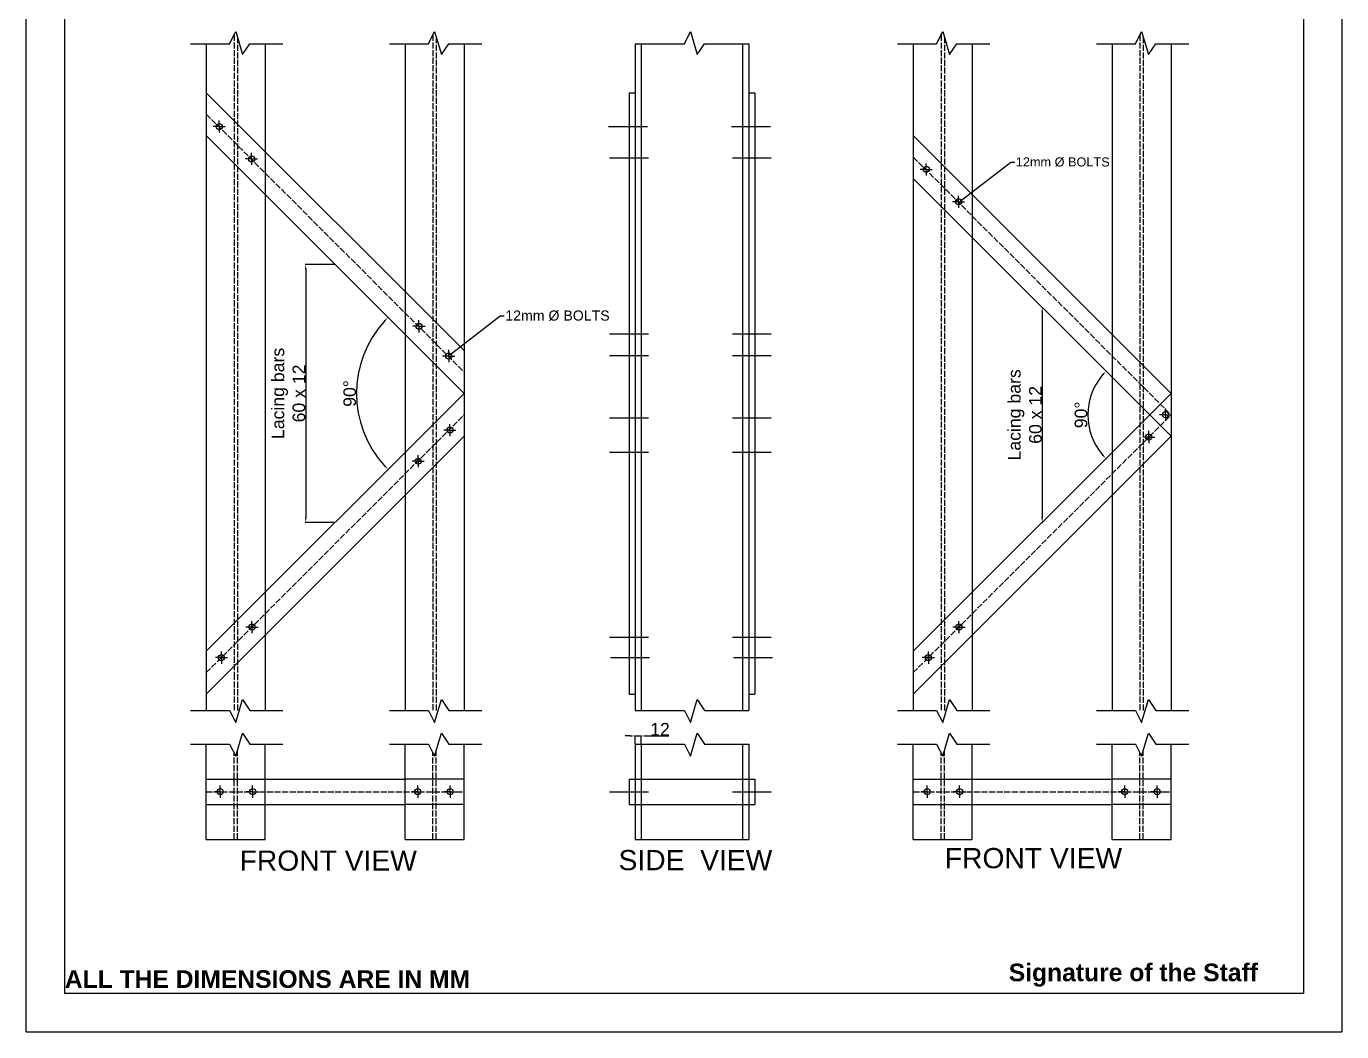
# Model space of a CAD drawing. Header units: millimetres. Extents: x 868 to 41290, y -4185 to 3706.
# Drawn here: x 4988 to 7590, y 27 to 2016 of the extents above; entities that cross this region are included whole.
import ezdxf
from ezdxf import colors
from ezdxf.entities.mleader import LeaderData, LeaderLine
from ezdxf.math import Vec2, Vec3

# ---------------------------------------------------------------- set-up
doc = ezdxf.new("R2010")
doc.units = ezdxf.units.MM
doc.linetypes.add('ACAD_ISO02W100', pattern=[15, 12, -3])
doc.styles.get("Standard").update_dxf_attribs({"font": 'arial.ttf'})
doc.dimstyles.new('ISO-25', dxfattribs={"dimtxt": 25, "dimasz": 10, "dimexe": 1.25, "dimexo": 0.625, "dimtad": 1, "dimdsep": 46, "dimtxsty": 'Standard', "dimcen": 2.5, "dimadec": 0, "dimazin": 0, "dimtfac": 1, "dimtmove": 0, "dimatfit": 3, "dimfxl": 1, "dimarcsym": 0})

# ---------------------------------------------------------------- blocks, each defined once
blk = doc.blocks.new('*D86')
at = {"color": 0, "lineweight": -2, "transparency": 16777216}
for p, q in [((5598.1, 1544.7), (5539.3, 1544.7)), ((5540.5, 1534.7), (5540.5, 1044.7)), ((5598.1, 1034.7), (5539.3, 1034.7))]:
    blk.add_line(p, q, dxfattribs=at)
for points in [[(5538.8, 1534.7), (5542.2, 1534.7), (5540.5, 1544.7)], [(5538.8, 1044.7), (5542.2, 1044.7), (5540.5, 1034.7)]]:
    blk.add_solid(points, dxfattribs=at)
at = {"layer": 'Defpoints', "color": 0, "lineweight": -2, "transparency": 16777216}
for p in [(5598.7, 1544.7), (5540.5, 1034.7), (5598.7, 1034.7)]:
    blk.add_point(p, dxfattribs=at)
at = {"color": 0, "transparency": 16777216, "insert": (5506.3, 1289.7), "char_height": 25, "attachment_point": 5, "rotation": 90}
blk.add_mtext('Lacing bars\\P60 x 12', dxfattribs=at)
blk = doc.blocks.new('*D87')
at = {"color": 0, "lineweight": -2, "transparency": 16777216}
blk.add_arc((5853.7, 1289.7), 212.7, 137.6937, 222.3063, dxfattribs=at)
for points in [[(5695.2, 1434.1), (5697.6, 1431.8), (5703.3, 1440.2)], [(5697.6, 1147.7), (5695.2, 1145.4), (5703.3, 1139.3)]]:
    blk.add_solid(points, dxfattribs=at)
at = {"layer": 'Defpoints', "color": 0, "lineweight": -2, "transparency": 16777216}
for p in [(5343.7, 1799.7), (5648.2, 1344.8), (5853.7, 1289.7), (5853.7, 1289.7), (5343.7, 779.7)]:
    blk.add_point(p, dxfattribs=at)
at = {"color": 0, "transparency": 16777216, "insert": (5627.6, 1289.7), "char_height": 25, "attachment_point": 5, "rotation": 90}
blk.add_mtext('90°', dxfattribs=at)
blk = doc.blocks.new('*D88')
at = {"color": 0, "lineweight": -2, "transparency": 16777216}
for p, q in [((6182.1, 612.1), (6172.1, 612.1)), ((6192.1, 596.7), (6192.1, 613.3)), ((6192.1, 612.1), (6204.1, 612.1)), ((6204.1, 596.7), (6204.1, 613.3)), ((6214.1, 612.1), (6258.5, 612.1))]:
    blk.add_line(p, q, dxfattribs=at)
for points in [[(6182.1, 613.7), (6182.1, 610.4), (6192.1, 612.1)], [(6214.1, 613.7), (6214.1, 610.4), (6204.1, 612.1)]]:
    blk.add_solid(points, dxfattribs=at)
at = {"layer": 'Defpoints', "color": 0, "lineweight": -2, "transparency": 16777216}
for p in [(6204.1, 612.1), (6192.1, 596.1), (6204.1, 596.1)]:
    blk.add_point(p, dxfattribs=at)
at = {"color": 0, "lineweight": -2, "transparency": 16777216, "insert": (6241.3, 625.3), "char_height": 25, "attachment_point": 5}
blk.add_mtext('12', dxfattribs=at)
blk = doc.blocks.new('*D91')
at = {"color": 0, "lineweight": -2, "transparency": 16777216}
for p, q in [((6998, 1459.9), (6998.6, 1459.9)), ((6997.4, 1449.9), (6997.4, 1044.7)), ((6998, 1034.7), (6998.6, 1034.7))]:
    blk.add_line(p, q, dxfattribs=at)
for points in [[(6995.7, 1449.9), (6999.1, 1449.9), (6997.4, 1459.9)], [(6995.7, 1044.7), (6999.1, 1044.7), (6997.4, 1034.7)]]:
    blk.add_solid(points, dxfattribs=at)
at = {"layer": 'Defpoints', "color": 0, "lineweight": -2, "transparency": 16777216}
for p in [(6997.4, 1459.9), (6997.4, 1034.7), (6997.4, 1034.7)]:
    blk.add_point(p, dxfattribs=at)
at = {"color": 0, "lineweight": -2, "transparency": 16777216, "insert": (6963.2, 1247.3), "char_height": 25, "attachment_point": 5, "rotation": 90}
blk.add_mtext('Lacing bars\\P60 x 12', dxfattribs=at)
blk = doc.blocks.new('*D93')
at = {"color": 0, "lineweight": -2, "transparency": 16777216}
blk.add_arc((7210, 1247.3), 122.2, 139.6882, 220.3118, dxfattribs=at)
for points in [[(7115.5, 1327.5), (7118, 1325.3), (7123.5, 1333.8)], [(7118, 1169.4), (7115.5, 1167.1), (7123.5, 1160.9)]]:
    blk.add_solid(points, dxfattribs=at)
at = {"layer": 'Defpoints', "color": 0, "lineweight": -2, "transparency": 16777216}
for p in [(6742.4, 1714.9), (7091.9, 1279), (7252.4, 1289.7), (7252.4, 1204.9), (6742.4, 779.7)]:
    blk.add_point(p, dxfattribs=at)
at = {"color": 0, "lineweight": -2, "transparency": 16777216, "insert": (7074.3, 1247.3), "char_height": 25, "attachment_point": 5, "rotation": 90}
blk.add_mtext('90°', dxfattribs=at)

msp = doc.modelspace()

# ---------------------------------------------------------------- linework, layer by layer
for p, q in [((7589.945, 3705.844), (7589.945, 27.031)), ((4987.64, 27.031), (4987.64, 2334.611)), ((5389.819, 1981.32), (5401.972, 2005.475)), ((5401.972, 2005.475), (5415.333, 1959.987)), ((5783.319, 1981.32), (5795.472, 2005.475)), ((5795.472, 2005.475), (5808.833, 1959.987)), ((6289.531, 1981.32), (6301.684, 2005.475)), ((6301.684, 2005.475), (6315.045, 1959.987)), ((6788.495, 1981.32), (6800.649, 2005.475)), ((6800.649, 2005.475), (6814.01, 1959.987)), ((7181.995, 1981.32), (7194.149, 2005.475)), ((7194.149, 2005.475), (7207.51, 1959.987)), ((5312.779, 1981.32), (5389.819, 1981.32)), ((5343.718, 1981.32), (5343.718, 662.675)), ((5415.333, 1959.987), (5429.819, 1981.32)), ((5429.819, 1981.32), (5495.264, 1981.32)), ((5460.218, 1981.32), (5460.218, 662.675)), ((5706.279, 1981.32), (5783.319, 1981.32)), ((5737.218, 1981.32), (5737.218, 662.675)), ((5808.833, 1959.987), (5823.319, 1981.32)), ((5823.319, 1981.32), (5888.764, 1981.32)), ((5853.718, 1981.32), (5853.718, 662.675)), ((6192.097, 1981.32), (6192.097, 662.675)), ((6192.097, 1981.32), (6289.531, 1981.32)), ((6204.097, 1981.32), (6204.097, 662.675)), ((6315.045, 1959.987), (6329.531, 1981.32)), ((6329.531, 1981.32), (6417.097, 1981.32)), ((6405.097, 662.675), (6405.097, 1981.32)), ((6417.097, 1981.32), (6417.097, 662.675)), ((6711.456, 1981.32), (6788.495, 1981.32)), ((6742.395, 1981.32), (6742.395, 662.675)), ((6814.01, 1959.987), (6828.495, 1981.32)), ((6828.495, 1981.32), (6893.941, 1981.32)), ((6858.895, 1981.32), (6858.895, 662.675)), ((7104.956, 1981.32), (7181.995, 1981.32)), ((7135.895, 1981.32), (7135.895, 662.675)), ((7207.51, 1959.987), (7221.995, 1981.32)), ((7221.995, 1981.32), (7287.441, 1981.32)), ((7252.395, 1981.32), (7252.395, 662.675)), ((5343.718, 1884.602), (5853.718, 1374.602)), ((6180.097, 1884.602), (6180.097, 694.897)), ((6180.097, 1884.602), (6192.097, 1884.602)), ((6417.097, 1884.602), (6429.097, 1884.602)), ((6429.097, 1884.602), (6429.097, 694.897)), ((5343.718, 1799.75), (5853.718, 1289.75)), ((6139.406, 1817.707), (6216.434, 1817.707)), ((6382.628, 1817.707), (6459.656, 1817.707)), ((6742.395, 1799.75), (7252.395, 1289.75)), ((6141.256, 1755.644), (6218.284, 1755.644)), ((6384.478, 1755.644), (6461.506, 1755.644)), ((6742.395, 1714.897), (7252.395, 1204.897)), ((6141.256, 1407.848), (6218.284, 1407.848)), ((6384.478, 1407.848), (6461.506, 1407.848)), ((6141.256, 1364.733), (6218.284, 1364.733)), ((6384.478, 1364.733), (6461.506, 1364.733)), ((5343.718, 779.75), (5853.718, 1289.75)), ((6742.395, 779.75), (7252.395, 1289.75)), ((6141.256, 1241.136), (6218.284, 1241.136)), ((6384.478, 1241.136), (6461.506, 1241.136)), ((5343.718, 694.897), (5853.718, 1204.897)), ((6742.395, 694.897), (7252.395, 1204.897)), ((6141.256, 1173.589), (6218.284, 1173.589)), ((6384.478, 1173.589), (6461.506, 1173.589)), ((6141.256, 807.25), (6218.284, 807.25)), ((6384.478, 807.25), (6461.506, 807.25)), ((6143.439, 767.007), (6220.468, 767.007)), ((6386.661, 767.007), (6463.689, 767.007)), ((5401.972, 638.52), (5415.333, 684.009)), ((5415.333, 684.009), (5429.819, 662.675)), ((5795.472, 638.52), (5808.833, 684.009)), ((5808.833, 684.009), (5823.319, 662.675)), ((6180.097, 694.897), (6192.097, 694.897)), ((6301.684, 638.52), (6315.045, 684.009)), ((6315.045, 684.009), (6329.531, 662.675)), ((6417.097, 694.897), (6429.097, 694.897)), ((6800.649, 638.52), (6814.01, 684.009)), ((6814.01, 684.009), (6828.495, 662.675)), ((7194.149, 638.52), (7207.51, 684.009)), ((7207.51, 684.009), (7221.995, 662.675)), ((5312.779, 662.675), (5389.819, 662.675)), ((5389.819, 662.675), (5401.972, 638.52)), ((5429.819, 662.675), (5495.264, 662.675)), ((5706.279, 662.675), (5783.319, 662.675)), ((5783.319, 662.675), (5795.472, 638.52)), ((5823.319, 662.675), (5888.764, 662.675)), ((6192.097, 662.675), (6289.531, 662.675)), ((6289.531, 662.675), (6301.684, 638.52)), ((6329.531, 662.675), (6417.097, 662.675)), ((6711.456, 662.675), (6788.495, 662.675)), ((6788.495, 662.675), (6800.649, 638.52)), ((6828.495, 662.675), (6893.941, 662.675)), ((7104.956, 662.675), (7181.995, 662.675)), ((7181.995, 662.675), (7194.149, 638.52)), ((7221.995, 662.675), (7287.441, 662.675)), ((5401.972, 571.947), (5415.333, 617.435)), ((5415.333, 617.435), (5429.819, 596.101)), ((5795.472, 571.947), (5808.833, 617.435)), ((5808.833, 617.435), (5823.319, 596.101)), ((6301.684, 571.947), (6315.045, 617.435)), ((6315.045, 617.435), (6329.531, 596.101)), ((6800.649, 571.947), (6814.01, 617.435)), ((6814.01, 617.435), (6828.495, 596.101)), ((7194.149, 571.947), (7207.51, 617.435)), ((7207.51, 617.435), (7221.995, 596.101)), ((5312.779, 596.101), (5389.819, 596.101)), ((5343.718, 407.539), (5343.718, 596.101)), ((5389.819, 596.101), (5401.972, 571.947)), ((5429.819, 596.101), (5495.264, 596.101)), ((5460.218, 407.539), (5460.218, 596.101)), ((5706.279, 596.101), (5783.319, 596.101)), ((5737.218, 407.539), (5737.218, 596.101)), ((5783.319, 596.101), (5795.472, 571.947)), ((5823.319, 596.101), (5888.764, 596.101)), ((5853.718, 407.539), (5853.718, 596.101)), ((6192.097, 596.101), (6192.097, 407.539)), ((6192.097, 596.101), (6289.531, 596.101)), ((6204.097, 596.101), (6204.097, 407.539)), ((6289.531, 596.101), (6301.684, 571.947)), ((6329.531, 596.101), (6417.097, 596.101)), ((6405.097, 407.539), (6405.097, 596.101)), ((6417.097, 596.101), (6417.097, 407.539)), ((6711.456, 596.101), (6788.495, 596.101)), ((6742.395, 407.539), (6742.395, 596.101)), ((6788.495, 596.101), (6800.649, 571.947)), ((6828.495, 596.101), (6893.941, 596.101)), ((6858.895, 407.539), (6858.895, 596.101)), ((7104.956, 596.101), (7181.995, 596.101)), ((7135.895, 407.539), (7135.895, 596.101)), ((7181.995, 596.101), (7194.149, 571.947)), ((7221.995, 596.101), (7287.441, 596.101)), ((7252.395, 407.539), (7252.395, 596.101)), ((5343.718, 526.82), (5737.218, 526.82)), ((5853.718, 526.82), (5737.218, 526.82)), ((6180.097, 526.82), (6180.097, 476.82)), ((6180.097, 526.82), (6429.097, 526.82)), ((6429.097, 526.82), (6429.097, 476.82)), ((6742.395, 526.82), (7135.895, 526.82)), ((7252.395, 526.82), (7135.895, 526.82)), ((6141.256, 501.82), (6218.284, 501.82)), ((6384.478, 501.82), (6461.506, 501.82)), ((5343.718, 476.82), (5737.218, 476.82)), ((5853.718, 476.82), (5737.218, 476.82)), ((6180.097, 476.82), (6429.097, 476.82)), ((6742.395, 476.82), (7135.895, 476.82)), ((7252.395, 476.82), (7135.895, 476.82)), ((5343.718, 407.539), (5460.218, 407.539)), ((5737.218, 407.539), (5853.718, 407.539)), ((6192.097, 407.539), (6417.097, 407.539)), ((6742.395, 407.539), (6858.895, 407.539)), ((7135.895, 407.539), (7252.395, 407.539)), ((4987.64, 27.031), (6619.968, 27.031)), ((6619.968, 27.031), (7589.945, 27.031))]:
    msp.add_line(p, q)
at = {"linetype": 'ACAD_ISO02W100'}
for p, q in [((5398.718, 1999.008), (5398.718, 735.07)), ((5405.218, 1994.424), (5405.218, 662.675)), ((5792.218, 1999.008), (5792.218, 735.07)), ((5798.718, 1994.424), (5798.718, 662.675)), ((6797.395, 1999.008), (6797.395, 735.07)), ((6803.895, 1994.424), (6803.895, 662.675)), ((7190.895, 1999.008), (7190.895, 735.07)), ((7197.395, 1994.424), (7197.395, 662.675)), ((5343.718, 1842.176), (5853.718, 1332.176)), ((5369.368, 1817.707), (5369.368, 1830.523)), ((5369.368, 1817.707), (5356.552, 1817.707)), ((5369.368, 1817.707), (5382.184, 1817.707)), ((5369.368, 1817.707), (5369.368, 1804.891)), ((5433.351, 1753.724), (5420.535, 1753.724)), ((5433.351, 1753.724), (5433.351, 1766.54)), ((5433.351, 1753.724), (5446.167, 1753.724)), ((5433.351, 1753.724), (5433.351, 1740.908)), ((6742.395, 1757.323), (7252.395, 1247.323)), ((6768.044, 1732.855), (6768.044, 1745.671)), ((6768.044, 1732.855), (6755.228, 1732.855)), ((6768.044, 1732.855), (6780.861, 1732.855)), ((6768.044, 1732.855), (6768.044, 1720.039)), ((6832.028, 1668.871), (6819.212, 1668.871)), ((6832.028, 1668.871), (6832.028, 1681.687)), ((6832.028, 1668.871), (6844.844, 1668.871)), ((6832.028, 1668.871), (6832.028, 1656.055)), ((5764.496, 1422.579), (5764.496, 1435.395)), ((5764.496, 1422.579), (5751.68, 1422.579)), ((5764.496, 1422.579), (5777.312, 1422.579)), ((5764.496, 1422.579), (5764.496, 1409.763)), ((5823.302, 1363.773), (5810.486, 1363.773)), ((5823.302, 1363.773), (5823.302, 1376.589)), ((5823.302, 1363.773), (5836.118, 1363.773)), ((5823.302, 1363.773), (5823.302, 1350.957)), ((7241.351, 1247.683), (7241.351, 1260.5)), ((5343.718, 737.323), (5853.718, 1247.323)), ((5825.651, 1217.225), (5825.651, 1230.041)), ((6742.395, 737.323), (7252.395, 1247.323)), ((7241.351, 1247.683), (7228.535, 1247.683)), ((7241.351, 1247.683), (7254.167, 1247.683)), ((7241.351, 1247.683), (7241.351, 1234.867)), ((5825.651, 1217.225), (5812.835, 1217.225)), ((5825.651, 1217.225), (5838.467, 1217.225)), ((5825.651, 1217.225), (5825.651, 1204.409)), ((7208.315, 1203.525), (7195.499, 1203.525)), ((7208.315, 1203.525), (7208.315, 1216.341)), ((7208.315, 1203.525), (7221.131, 1203.525)), ((7208.315, 1203.525), (7208.315, 1190.709)), ((5762.923, 1155.662), (5750.107, 1155.662)), ((5762.923, 1155.662), (5762.923, 1168.478)), ((5762.923, 1155.662), (5775.739, 1155.662)), ((5762.923, 1155.662), (5762.923, 1142.846)), ((5434.13, 827.482), (5434.13, 840.298)), ((6832.807, 827.482), (6832.807, 840.298)), ((5434.13, 827.482), (5421.314, 827.482)), ((5434.13, 827.482), (5446.946, 827.482)), ((5434.13, 827.482), (5434.13, 814.666)), ((6832.807, 827.482), (6819.991, 827.482)), ((6832.807, 827.482), (6845.623, 827.482)), ((6832.807, 827.482), (6832.807, 814.666)), ((5373.605, 767.007), (5360.789, 767.007)), ((5373.605, 767.007), (5373.605, 779.823)), ((5373.605, 767.007), (5386.421, 767.007)), ((5373.605, 767.007), (5373.605, 754.191)), ((6772.281, 767.007), (6759.465, 767.007)), ((6772.281, 767.007), (6772.281, 779.823)), ((6772.281, 767.007), (6785.097, 767.007)), ((6772.281, 767.007), (6772.281, 754.191)), ((5398.718, 735.07), (5398.718, 662.675)), ((5792.218, 735.07), (5792.218, 662.675)), ((6797.395, 735.07), (6797.395, 662.675)), ((7190.895, 735.07), (7190.895, 662.675)), ((5398.718, 407.539), (5398.718, 578.414)), ((5405.218, 407.539), (5405.218, 582.997)), ((5792.218, 407.539), (5792.218, 578.414)), ((5798.718, 407.539), (5798.718, 582.997)), ((6797.395, 407.539), (6797.395, 578.414)), ((6803.895, 407.539), (6803.895, 582.997)), ((7190.895, 407.539), (7190.895, 578.414)), ((7197.395, 407.539), (7197.395, 582.997)), ((5343.718, 501.82), (5853.718, 501.82)), ((5371.218, 501.82), (5358.402, 501.82)), ((5371.218, 501.82), (5371.218, 514.636)), ((5371.218, 501.82), (5384.034, 501.82)), ((5371.218, 501.82), (5371.218, 489.004)), ((5435.405, 501.82), (5422.589, 501.82)), ((5435.405, 501.82), (5435.405, 514.636)), ((5435.405, 501.82), (5448.221, 501.82)), ((5435.405, 501.82), (5435.405, 489.004)), ((5762.031, 501.82), (5749.215, 501.82)), ((5762.031, 501.82), (5762.031, 514.636)), ((5762.031, 501.82), (5774.847, 501.82)), ((5762.031, 501.82), (5762.031, 489.004)), ((5826.218, 501.82), (5813.402, 501.82)), ((5826.218, 501.82), (5826.218, 514.636)), ((5826.218, 501.82), (5839.034, 501.82)), ((5826.218, 501.82), (5826.218, 489.004)), ((6742.395, 501.82), (7252.395, 501.82)), ((6769.895, 501.82), (6757.079, 501.82)), ((6769.895, 501.82), (6769.895, 514.636)), ((6769.895, 501.82), (6782.711, 501.82)), ((6769.895, 501.82), (6769.895, 489.004)), ((6834.082, 501.82), (6821.266, 501.82)), ((6834.082, 501.82), (6834.082, 514.636)), ((6834.082, 501.82), (6846.898, 501.82)), ((6834.082, 501.82), (6834.082, 489.004)), ((7160.708, 501.82), (7147.891, 501.82)), ((7160.708, 501.82), (7160.708, 514.636)), ((7160.708, 501.82), (7173.524, 501.82)), ((7160.708, 501.82), (7160.708, 489.004)), ((7224.895, 501.82), (7212.079, 501.82)), ((7224.895, 501.82), (7224.895, 514.636)), ((7224.895, 501.82), (7237.711, 501.82)), ((7224.895, 501.82), (7224.895, 489.004))]:
    msp.add_line(p, q, dxfattribs=at)
msp.add_lwpolyline([(5063.831, 3630.618), (7514.214, 3630.618), (7514.214, 102.781), (5063.831, 102.781)], close=True)
for centre in [(5369.368, 1817.707), (5433.351, 1753.724), (6768.044, 1732.855), (6832.028, 1668.871), (5764.496, 1422.579), (5823.302, 1363.773), (7241.351, 1247.683), (5825.651, 1217.225), (7208.315, 1203.525), (5762.923, 1155.662), (5434.13, 827.482), (6832.807, 827.482), (5373.605, 767.007), (6772.281, 767.007), (5371.218, 501.82), (5435.405, 501.82), (5762.031, 501.82), (5826.218, 501.82), (6769.895, 501.82), (6834.082, 501.82), (7160.708, 501.82), (7224.895, 501.82)]:
    msp.add_circle(centre, 6)

# ---------------------------------------------------------------- texts
at = {"attachment_point": 1}
for s, width, gutter_width, insert, char_height in [('FRONT VIEW', 461.5156, 12.5, (6804.78, 390.422), 40), ('FRONT VIEW', 461.5156, 12.5, (5409.627, 385.485), 40), ('SIDE  VIEW', 461.5156, 12.5, (6159.298, 386.548), 40), ('{\\fArial|b1|i0|c0|p34;Signature of the Staff}', 1063.13823, 113.538, (6931.272, 161.781), 34.90578), ('{\\fArial|b1|i0|c0|p34;ALL THE DIMENSIONS ARE IN MM}', 1063.13823, 113.538, (5063.831, 148.544), 34.90578)]:
    msp.add_mtext_dynamic_manual_height_columns(s, width=width, gutter_width=gutter_width, heights=[0], dxfattribs=dict(at, insert=insert, char_height=char_height))

# ---------------------------------------------------------------- dimensions: what is measured, and where the dimension line sits
dim = msp.add_angular_dim_2l(base=(5648.246, 1344.806), line1=((5343.718, 779.75), (5853.718, 1289.75)), line2=((5343.718, 1799.75), (5853.718, 1289.75)), dimstyle='ISO-25')
dim.commit()
dim.dimension.update_dxf_attribs({"geometry": '*D87', "text_midpoint": (5627.608, 1289.75)})
at = {"lineweight": -2}
dim = msp.add_angular_dim_2l(base=(7091.888, 1278.963), line1=((6742.395, 779.75), (7252.395, 1289.75)), line2=((6742.395, 1714.897), (7252.395, 1204.897)), dimstyle='ISO-25', dxfattribs=at)
dim.commit()
dim.dimension.update_dxf_attribs({"geometry": '*D93', "text_midpoint": (7074.333, 1247.323)})
dim = msp.add_linear_dim(base=(5540.504, 1034.75), p1=(5598.718, 1544.75), p2=(5598.718, 1034.75), angle=90, text='Lacing bars\\P60 x 12', dimstyle='ISO-25')
dim.commit()
dim.dimension.update_dxf_attribs({"geometry": '*D86', "text_midpoint": (5506.281, 1289.75)})
dim = msp.add_linear_dim(base=(6997.395, 1034.75), p1=(6997.395, 1459.897), p2=(6997.395, 1034.75), angle=90, text='Lacing bars\\P60 x 12', dimstyle='ISO-25', dxfattribs=at)
dim.commit()
dim.dimension.update_dxf_attribs({"geometry": '*D91', "text_midpoint": (6963.172, 1247.323)})
dim = msp.add_aligned_dim(p1=(6192.097, 596.101), p2=(6204.097, 596.101), distance=15.973, dimstyle='ISO-25', dxfattribs=at)
dim.commit()
dim.dimension.update_dxf_attribs({"geometry": '*D88', "text_midpoint": (6241.323, 625.251)})

# ---------------------------------------------------------------- leaders
ml = msp.add_multileader_mtext('Standard')
ml.set_content('12mm %%C BOLTS', color=256)
ml.set_leader_properties()
ml.build(insert=Vec2(0, 0))
ctx = ml.context
ctx.base_point, ctx.char_height, ctx.plane_origin = Vec3(6943.181, 1747.336), 18, Vec3(6832.028, 1667.69)
notes = []
notes.append((ctx, [(0, (1, 1, 0), (6935.181, 1747.336), (1, 0), 8, [(0, [(6832.028, 1667.69)], 0, [])])]))
ctx.mtext.insert, ctx.mtext.flow_direction = Vec3(6945.181, 1756.698), 5
ml = msp.add_multileader_mtext('Standard')
ml.set_content('12mm %%C BOLTS', color=256)
ml.set_leader_properties()
ml.build(insert=Vec2(0, 0))
ctx = ml.context
ctx.base_point, ctx.char_height, ctx.plane_origin = Vec3(5933.274, 1443.419), 20, Vec3(5822.121, 1363.773)
notes.append((ctx, [(0, (1, 1, 0), (5925.274, 1443.419), (1, 0), 8, [(0, [(5822.121, 1363.773)], 0, [])])]))
ctx.mtext.insert, ctx.mtext.flow_direction = Vec3(5935.274, 1453.822), 5
for ctx, leaders in notes:
    for number, flags, end, landing, length, lines in leaders:
        leader = LeaderData()
        leader.index, (leader.has_last_leader_line, leader.has_dogleg_vector, leader.attachment_direction) = number, flags
        leader.last_leader_point, leader.dogleg_vector, leader.dogleg_length = Vec3(end), Vec3(landing), length
        for number, points, colour, breaks in lines:
            line = LeaderLine()
            line.index, line.vertices, line.color, line.breaks = number, Vec3.list(points), colors.encode_raw_color(colour), breaks
            leader.lines.append(line)
        ctx.leaders.append(leader)

doc.saveas('drawing.dxf')
